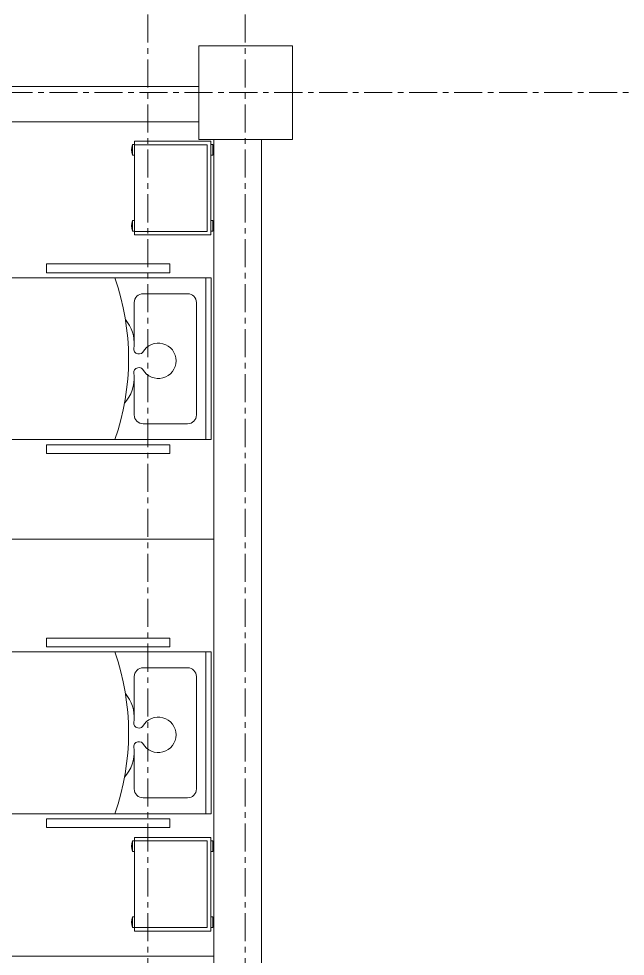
# Model space of a CAD drawing. Header units: millimetres. Extents: x 26027 to 581921, y 7230 to 233891.
# Drawn here: x 523270 to 526695, y 159063 to 164363 of the extents above; entities that cross this region are included whole.
import ezdxf

# ---------------------------------------------------------------- set-up
doc = ezdxf.new("R2010")
doc.units = ezdxf.units.MM
doc.header["$LTSCALE"] = 5
doc.linetypes.add('CENTER', pattern=[50.8, 31.75, -6.35, 6.35, -6.35])
doc.layers.add('axes', color=9, linetype='Continuous')
for name, color, linetype, lineweight in [('Medical Equipment and Furniture', 163, 'Continuous', 0), ('Medical Equipment and Furniture1', 163, 'Continuous', 5), ('Structure', 20, 'Continuous', 5), ('Walls', 32, 'Continuous', 5)]:
    doc.layers.add(name, color=color, linetype=linetype, lineweight=lineweight)

# ---------------------------------------------------------------- blocks, each defined once
blk = doc.blocks.new('Hospital Bed')
at = {"layer": 'Medical Equipment and Furniture1'}
for p, q in [((38.338, -101.6315, 0), (38.338, -101.6815, 0)), ((38.338, -101.6315, 0), (39.0347, -101.6315, 0)), ((39.0347, -101.6315, 0), (39.0347, -101.6815, 0)), ((39.5123, -101.6315, 0), (40.209, -101.6315, 0)), ((39.5123, -101.6315, 0), (39.5123, -101.6815, 0)), ((40.209, -101.6315, 0), (40.209, -101.6815, 0)), ((38.338, -101.6815, 0), (39.0347, -101.6815, 0)), ((39.5123, -101.6815, 0), (40.209, -101.6815, 0)), ((38.105, -102.6245, 0), (38.105, -101.7101, 0)), ((38.105, -101.7101, 0), (40.4164, -101.7101, 0)), ((38.135, -102.6245, 0), (38.135, -101.7101, 0)), ((40.3864, -101.7101, 0), (40.3864, -102.6245, 0)), ((40.4164, -101.7101, 0), (40.4164, -102.6245, 0)), ((38.2374, -101.7997, 0), (38.4887, -101.7997, 0)), ((38.1874, -102.485, 0), (38.1874, -101.8497, 0)), ((38.5387, -102.0476, 0), (38.5387, -101.8497, 0)), ((38.5387, -102.485, 0), (38.5387, -102.264, 0)), ((38.4887, -102.535, 0), (38.2374, -102.535, 0)), ((40.4164, -102.6245, 0), (38.105, -102.6245, 0)), ((38.338, -102.6532, 0), (38.338, -102.7032, 0)), ((39.0347, -102.6532, 0), (38.338, -102.6532, 0)), ((39.0347, -102.7032, 0), (38.338, -102.7032, 0)), ((39.0347, -102.6532, 0), (39.0347, -102.7032, 0)), ((40.209, -102.6532, 0), (39.5123, -102.6532, 0)), ((39.5123, -102.6532, 0), (39.5123, -102.7032, 0)), ((40.209, -102.7032, 0), (39.5123, -102.7032, 0)), ((40.209, -102.6532, 0), (40.209, -102.7032, 0))]:
    blk.add_line(p, q, dxfattribs=at)
at = {"layer": 'Medical Equipment and Furniture1', "elevation": 0}
for points in [[(38.6489, -102.6245), (38.6489, -102.6245), (38.6489, -102.6245), (38.6489, -102.6245), (38.6489, -102.6245), (38.6489, -102.6245), (38.6489, -102.6245), (38.6489, -102.6245), (38.6489, -102.6245), (38.6489, -102.6245), (38.6489, -102.6245), (38.6489, -102.6245), (38.6489, -102.6245), (38.6489, -102.6245), (38.6489, -102.6245), (38.6489, -102.6245), (38.6489, -102.6245), (38.6489, -102.6245), (38.6489, -102.6245), (38.6489, -102.6245), (38.6489, -102.6245), (38.6489, -102.6245), (38.6489, -102.6245), (38.6489, -102.6245), (38.6489, -102.6245), (38.6489, -102.6245), (38.6489, -102.6245), (38.6489, -102.6245), (38.6489, -102.6245), (38.6489, -102.6245), (38.6489, -102.6245), (38.6489, -102.6245), (38.6489, -102.6245), (38.6489, -102.6245), (38.6489, -102.6245), (38.6489, -102.6245), (38.6489, -102.6245), (38.6489, -102.6245), (38.6489, -102.6245), (38.6489, -102.6245), (38.6489, -102.6245), (38.6489, -102.6245), (38.6489, -102.6245), (38.6489, -102.6245), (38.6489, -102.6245), (38.6489, -102.6245), (38.6489, -102.6245), (38.6489, -102.6245), (38.6489, -102.6245), (38.6489, -102.6245), (38.6489, -102.6245), (38.6489, -102.6245), (38.6489, -102.6245), (38.6489, -102.6245), (38.6489, -102.6245), (38.6489, -102.6245), (38.6489, -102.6245), (38.6489, -102.6245), (38.6489, -102.6245), (38.6489, -102.6245), (38.6489, -102.6245), (38.6489, -102.6245), (38.6489, -102.6245), (38.6489, -102.6245), (38.6489, -102.6245), (38.6489, -102.6245), (38.6489, -102.6245), (38.6489, -102.6245), (38.6489, -102.6245), (38.6489, -102.6245), (38.6489, -102.6245), (38.6489, -102.6245), (38.6489, -102.6245), (38.6489, -102.6245), (38.6489, -102.6245), (38.6489, -102.6245), (38.6489, -102.6245), (38.6489, -102.6245), (38.6489, -102.6245), (38.6489, -102.6245), (38.6489, -102.6245), (38.6489, -102.6245), (38.6489, -102.6245), (38.6489, -102.6245), (38.6489, -102.6245), (38.6489, -102.6245), (38.6489, -102.6245), (38.6489, -102.6245), (38.6489, -102.6245), (38.6489, -102.6245), (38.6489, -102.6245), (38.6489, -102.6245), (38.6489, -102.6245), (38.6489, -102.6245), (38.6489, -102.6245), (38.6489, -102.6245), (38.6489, -102.6245), (38.6489, -102.6245), (38.6489, -102.6245), (38.6489, -102.6245), (38.6489, -102.6245), (38.6489, -102.6245), (38.6489, -102.6245), (38.6489, -102.6245), (38.6489, -102.6245), (38.6489, -102.6245), (38.6489, -102.6245), (38.6489, -102.6245), (38.6489, -102.6245), (38.6489, -102.6245), (38.6489, -102.6245), (38.6489, -102.6245), (38.6489, -102.6245), (38.6489, -102.6245), (38.6489, -102.6245), (38.6489, -102.6245), (38.6489, -102.6245), (38.6489, -102.6245), (38.6489, -102.6245), (38.6489, -102.6245), (38.6489, -102.6245), (38.6489, -102.6245), (38.6489, -102.6245), (38.6489, -102.6245), (38.6489, -102.6245), (38.6489, -102.6245), (38.6489, -102.6245), (38.6489, -102.6245), (38.6489, -102.6245), (38.6489, -102.6245), (38.6489, -102.6245), (38.6489, -102.6245), (38.6489, -102.6245), (38.6489, -102.6245), (38.6489, -102.6245), (38.6489, -102.6245), (38.6489, -102.6245), (38.6489, -102.6245), (38.6489, -102.6245), (38.6489, -102.6245), (38.6489, -102.6245), (38.6489, -102.6245), (38.6489, -102.6245), (38.6489, -102.6245), (38.6489, -102.6245), (38.6489, -102.6245), (38.6489, -102.6245), (38.6489, -102.6245), (38.6489, -102.6245), (38.6489, -102.6245), (38.6489, -102.6245), (38.6489, -102.6245), (38.6489, -102.6245), (38.6489, -102.6245), (38.6489, -102.6245), (38.6489, -102.6245), (38.6489, -102.6245), (38.6489, -102.6245), (38.6489, -102.6245), (38.6489, -102.6245), (38.6489, -102.6245), (38.6489, -102.6245), (38.6489, -102.6245), (38.6489, -102.6245), (38.6489, -102.6245), (38.6489, -102.6245), (38.6489, -102.6245), (38.6489, -102.6245), (38.6489, -102.6245), (38.6489, -102.6245), (38.6489, -102.6245), (38.6489, -102.6245), (38.6489, -102.6245), (38.6489, -102.6245), (38.6489, -102.6245), (38.6489, -102.6245), (38.6489, -102.6245), (38.6489, -102.6245), (38.6489, -102.6245), (38.6489, -102.6245), (38.6489, -102.6245), (38.6489, -102.6245), (38.6489, -102.6245), (38.6489, -102.6245), (38.6489, -102.6245), (38.6489, -102.6245), (38.6489, -102.6245), (38.6489, -102.6245), (38.6489, -102.6245), (38.6489, -102.6245), (38.6489, -102.6245), (38.6489, -102.6245), (38.6489, -102.6245), (38.6489, -102.6245), (38.6489, -102.6245), (38.6489, -102.6245), (38.6489, -102.6245), (38.6489, -102.6245), (38.6489, -102.6245), (38.6489, -102.6245), (38.6489, -102.6245), (38.6489, -102.6245), (38.6489, -102.6245), (38.6489, -102.6245), (38.6489, -102.6245), (38.6489, -102.6245), (38.6489, -102.6245), (38.6489, -102.6245), (38.6489, -102.6245), (38.6489, -102.6245), (38.6489, -102.6245), (38.6489, -102.6245), (38.6489, -102.6245), (38.6489, -102.6245), (38.6489, -102.6245), (38.6489, -102.6245), (38.6489, -102.6245), (38.6489, -102.6245), (38.6489, -102.6245)], [(38.6489, -102.6245), (38.6489, -102.6245), (38.6489, -102.6245), (38.6489, -102.6245), (38.6489, -102.6245), (38.6489, -102.6245), (38.6489, -102.6245), (38.6489, -102.6245), (38.6489, -102.6245), (38.6489, -102.6245), (38.6489, -102.6245), (38.6489, -102.6245), (38.6489, -102.6245), (38.6489, -102.6245), (38.6489, -102.6245), (38.6489, -102.6245), (38.6489, -102.6245), (38.6489, -102.6245), (38.6489, -102.6245), (38.6489, -102.6245), (38.6489, -102.6245), (38.6489, -102.6245), (38.6489, -102.6245), (38.6489, -102.6245), (38.6489, -102.6245), (38.6489, -102.6245), (38.6489, -102.6245), (38.6489, -102.6245), (38.6489, -102.6245), (38.6489, -102.6245), (38.6489, -102.6245), (38.6489, -102.6245), (38.6489, -102.6245), (38.6489, -102.6245), (38.6489, -102.6245), (38.6489, -102.6245), (38.6489, -102.6245), (38.6489, -102.6245), (38.6489, -102.6245), (38.6489, -102.6245), (38.6489, -102.6245), (38.6489, -102.6245), (38.6489, -102.6245), (38.6489, -102.6245), (38.6489, -102.6245), (38.6489, -102.6245), (38.6489, -102.6245), (38.6489, -102.6245), (38.6489, -102.6245), (38.6489, -102.6245), (38.6489, -102.6245), (38.6489, -102.6245), (38.6489, -102.6245), (38.6489, -102.6245), (38.6489, -102.6245), (38.6489, -102.6245), (38.6489, -102.6245), (38.6489, -102.6245), (38.6489, -102.6245), (38.6489, -102.6245), (38.6489, -102.6245), (38.6489, -102.6245), (38.6489, -102.6245), (38.6489, -102.6245), (38.6489, -102.6245), (38.6489, -102.6245), (38.6489, -102.6245), (38.6489, -102.6245), (38.6489, -102.6245), (38.6489, -102.6245), (38.6489, -102.6245), (38.6489, -102.6245), (38.6489, -102.6245), (38.6489, -102.6245), (38.6489, -102.6245), (38.6489, -102.6245), (38.6489, -102.6245), (38.6489, -102.6245), (38.6489, -102.6245), (38.6489, -102.6245), (38.6489, -102.6245), (38.6489, -102.6245), (38.6489, -102.6245), (38.6489, -102.6245), (38.6489, -102.6245), (38.6489, -102.6245), (38.6489, -102.6245), (38.6489, -102.6245), (38.6489, -102.6245), (38.6489, -102.6245), (38.6489, -102.6245), (38.6489, -102.6245), (38.6489, -102.6245), (38.6489, -102.6245), (38.6489, -102.6245), (38.6489, -102.6245), (38.6489, -102.6245), (38.6489, -102.6245), (38.6489, -102.6245), (38.6489, -102.6245), (38.6489, -102.6245), (38.6489, -102.6245), (38.6489, -102.6245), (38.6489, -102.6245), (38.6489, -102.6245), (38.6489, -102.6245), (38.6489, -102.6245), (38.6489, -102.6245), (38.6489, -102.6245), (38.6489, -102.6245), (38.6489, -102.6245), (38.6489, -102.6245), (38.6489, -102.6245), (38.6489, -102.6245), (38.6489, -102.6245), (38.6489, -102.6245), (38.6489, -102.6245), (38.6489, -102.6245), (38.6489, -102.6245), (38.6489, -102.6245), (38.6489, -102.6245), (38.6489, -102.6245), (38.6489, -102.6245), (38.6489, -102.6245), (38.6489, -102.6245), (38.6489, -102.6245), (38.6489, -102.6245), (38.6489, -102.6245), (38.6489, -102.6245), (38.6489, -102.6245), (38.6489, -102.6245), (38.6489, -102.6245), (38.6489, -102.6245), (38.6489, -102.6245), (38.6489, -102.6245), (38.6489, -102.6245), (38.6489, -102.6245), (38.6489, -102.6245), (38.6489, -102.6245), (38.6489, -102.6245), (38.6489, -102.6245), (38.6489, -102.6245), (38.6489, -102.6245), (38.6489, -102.6245), (38.6489, -102.6245), (38.6489, -102.6245), (38.6489, -102.6245), (38.6489, -102.6245), (38.6489, -102.6245), (38.6489, -102.6245), (38.6489, -102.6245), (38.6489, -102.6245), (38.6489, -102.6245), (38.6489, -102.6245), (38.6489, -102.6245), (38.6489, -102.6245), (38.6489, -102.6245), (38.6489, -102.6245), (38.6489, -102.6245), (38.6489, -102.6245), (38.6489, -102.6245), (38.6489, -102.6245), (38.6489, -102.6245), (38.6489, -102.6245), (38.6489, -102.6245), (38.6489, -102.6245), (38.6489, -102.6245), (38.6489, -102.6245), (38.6489, -102.6245), (38.6489, -102.6245), (38.6489, -102.6245), (38.6489, -102.6245), (38.6489, -102.6245), (38.6489, -102.6245), (38.6489, -102.6245), (38.6489, -102.6245), (38.6489, -102.6245), (38.6489, -102.6245), (38.6489, -102.6245), (38.6489, -102.6245), (38.6489, -102.6245), (38.6489, -102.6245), (38.6489, -102.6245), (38.6489, -102.6245), (38.6489, -102.6245), (38.6489, -102.6245), (38.6489, -102.6245), (38.6489, -102.6245), (38.6489, -102.6245), (38.6489, -102.6245), (38.6489, -102.6245), (38.6489, -102.6245), (38.6489, -102.6245), (38.6489, -102.6245), (38.6489, -102.6245), (38.6489, -102.6245), (38.6489, -102.6245), (38.6489, -102.6245), (38.6489, -102.6245), (38.6489, -102.6245), (38.6489, -102.6245), (38.6489, -102.6245), (38.6489, -102.6245), (38.6489, -102.6245), (38.6489, -102.6245), (38.6489, -102.6245), (38.6489, -102.6245), (38.6489, -102.6245), (38.6489, -102.6245), (38.6489, -102.6245), (38.6489, -102.6245), (38.6489, -102.6245), (38.6489, -102.6245), (38.6489, -102.6245)], [(38.6489, -102.6245), (38.6489, -102.6245), (38.6489, -102.6245), (38.6489, -102.6245), (38.6489, -102.6245), (38.6489, -102.6245), (38.6489, -102.6245), (38.6489, -102.6245), (38.6489, -102.6245), (38.6489, -102.6245), (38.6489, -102.6245), (38.6489, -102.6245), (38.6489, -102.6245), (38.6489, -102.6245), (38.6489, -102.6245), (38.6489, -102.6245), (38.6489, -102.6245), (38.6489, -102.6245), (38.6489, -102.6245), (38.6489, -102.6245), (38.6489, -102.6245), (38.6489, -102.6245), (38.6489, -102.6245), (38.6489, -102.6245), (38.6489, -102.6245), (38.6489, -102.6245), (38.6489, -102.6245), (38.6489, -102.6245), (38.6489, -102.6245), (38.6489, -102.6245), (38.6489, -102.6245), (38.6489, -102.6245), (38.6489, -102.6245), (38.6489, -102.6245), (38.6489, -102.6245), (38.6489, -102.6245), (38.6489, -102.6245), (38.6489, -102.6245), (38.6489, -102.6245), (38.6489, -102.6245), (38.6489, -102.6245), (38.6489, -102.6245), (38.6489, -102.6245), (38.6489, -102.6245), (38.6489, -102.6245), (38.6489, -102.6245), (38.6489, -102.6245), (38.6489, -102.6245), (38.6489, -102.6245), (38.6489, -102.6245), (38.6489, -102.6245), (38.6489, -102.6245), (38.6489, -102.6245), (38.6489, -102.6245), (38.6489, -102.6245), (38.6489, -102.6245), (38.6489, -102.6245), (38.6489, -102.6245), (38.6489, -102.6245), (38.6489, -102.6245), (38.6489, -102.6245), (38.6489, -102.6245), (38.6489, -102.6245), (38.6489, -102.6245), (38.6489, -102.6245), (38.6489, -102.6245), (38.6489, -102.6245), (38.6489, -102.6245), (38.6489, -102.6245), (38.6489, -102.6245), (38.6489, -102.6245), (38.6489, -102.6245), (38.6489, -102.6245), (38.6489, -102.6245), (38.6489, -102.6245), (38.6489, -102.6245), (38.6489, -102.6245), (38.6489, -102.6245), (38.6489, -102.6245), (38.6489, -102.6245), (38.6489, -102.6245), (38.6489, -102.6245), (38.6489, -102.6245), (38.6489, -102.6245), (38.6489, -102.6245), (38.6489, -102.6245), (38.6489, -102.6245), (38.6489, -102.6245), (38.6489, -102.6245), (38.6489, -102.6245), (38.6489, -102.6245), (38.6489, -102.6245), (38.6489, -102.6245), (38.6489, -102.6245), (38.6489, -102.6245), (38.6489, -102.6245), (38.6489, -102.6245), (38.6489, -102.6245), (38.6489, -102.6245), (38.6489, -102.6245), (38.6489, -102.6245), (38.6489, -102.6245), (38.6489, -102.6245), (38.6489, -102.6245), (38.6489, -102.6245), (38.6489, -102.6245), (38.6489, -102.6245), (38.6489, -102.6245), (38.6489, -102.6245), (38.6489, -102.6245), (38.6489, -102.6245), (38.6489, -102.6245), (38.6489, -102.6245), (38.6489, -102.6245), (38.6489, -102.6245), (38.6489, -102.6245), (38.6489, -102.6245), (38.6489, -102.6245), (38.6489, -102.6245), (38.6489, -102.6245), (38.6489, -102.6245), (38.6489, -102.6245), (38.6489, -102.6245), (38.6489, -102.6245), (38.6489, -102.6245), (38.6489, -102.6245), (38.6489, -102.6245), (38.6489, -102.6245), (38.6489, -102.6245), (38.6489, -102.6245), (38.6489, -102.6245), (38.6489, -102.6245), (38.6489, -102.6245), (38.6489, -102.6245), (38.6489, -102.6245), (38.6489, -102.6245), (38.6489, -102.6245), (38.6489, -102.6245), (38.6489, -102.6245), (38.6489, -102.6245), (38.6489, -102.6245), (38.6489, -102.6245), (38.6489, -102.6245), (38.6489, -102.6245), (38.6489, -102.6245), (38.6489, -102.6245), (38.6489, -102.6245), (38.6489, -102.6245), (38.6489, -102.6245), (38.6489, -102.6245), (38.6489, -102.6245), (38.6489, -102.6245), (38.6489, -102.6245), (38.6489, -102.6245), (38.6489, -102.6245), (38.6489, -102.6245), (38.6489, -102.6245), (38.6489, -102.6245), (38.6489, -102.6245), (38.6489, -102.6245), (38.6489, -102.6245), (38.6489, -102.6245), (38.6489, -102.6245), (38.6489, -102.6245), (38.6489, -102.6245), (38.6489, -102.6245), (38.6489, -102.6245), (38.6489, -102.6245), (38.6489, -102.6245), (38.6489, -102.6245), (38.6489, -102.6245), (38.6489, -102.6245), (38.6489, -102.6245), (38.6489, -102.6245), (38.6489, -102.6245), (38.6489, -102.6245), (38.6489, -102.6245), (38.6489, -102.6245), (38.6489, -102.6245), (38.6489, -102.6245), (38.6489, -102.6245), (38.6489, -102.6245), (38.6489, -102.6245), (38.6489, -102.6245), (38.6489, -102.6245), (38.6489, -102.6245), (38.6489, -102.6245), (38.6489, -102.6245), (38.6489, -102.6245), (38.6489, -102.6245), (38.6489, -102.6245), (38.6489, -102.6245), (38.6489, -102.6245), (38.6489, -102.6245), (38.6489, -102.6245), (38.6489, -102.6245), (38.6489, -102.6245), (38.6489, -102.6245), (38.6489, -102.6245), (38.6489, -102.6245), (38.6489, -102.6245), (38.6489, -102.6245), (38.6489, -102.6245), (38.6489, -102.6245), (38.6489, -102.6245), (38.6489, -102.6245), (38.6489, -102.6245), (38.6489, -102.6245), (38.6489, -102.6245), (38.6489, -102.6245), (38.6489, -102.6245), (38.6489, -102.6245), (38.6489, -102.6245), (38.6489, -102.6245), (38.6489, -102.6245), (38.6489, -102.6245), (38.6489, -102.6245), (38.6489, -102.6245), (38.6489, -102.6245), (38.6489, -102.6245), (38.6489, -102.6245), (38.6489, -102.6245), (38.6489, -102.6245), (38.6489, -102.6245), (38.6489, -102.6245), (38.6489, -102.6245), (38.6489, -102.6245), (38.6489, -102.6245), (38.6489, -102.6245), (38.6489, -102.6245), (38.6489, -102.6245), (38.6489, -102.6245), (38.6489, -102.6245), (38.6489, -102.6245), (38.6489, -102.6245), (38.6489, -102.6245), (38.6489, -102.6245), (38.6489, -102.6245), (38.6489, -102.6245), (38.6489, -102.6245), (38.6489, -102.6245), (38.6489, -102.6245), (38.6489, -102.6245), (38.6489, -102.6245), (38.6489, -102.6245), (38.6489, -102.6245), (38.6489, -102.6245), (38.6489, -102.6245), (38.6489, -102.6245), (38.6489, -102.6245), (38.6489, -102.6245), (38.6489, -102.6245), (38.6489, -102.6245), (38.6489, -102.6245), (38.6489, -102.6245), (38.6489, -102.6245), (38.6489, -102.6245), (38.6489, -102.6245), (38.6489, -102.6245), (38.6489, -102.6245), (38.6489, -102.6245), (38.6489, -102.6245), (38.6489, -102.6245), (38.6489, -102.6245), (38.6489, -102.6245), (38.6489, -102.6245), (38.6489, -102.6245), (38.6489, -102.6245), (38.6489, -102.6245), (38.6489, -102.6245), (38.6489, -102.6245), (38.6489, -102.6245), (38.6489, -102.6245), (38.6489, -102.6245), (38.6489, -102.6245), (38.6489, -102.6245), (38.6489, -102.6245)]]:
    blk.add_lwpolyline(points, close=True, dxfattribs=at)
for points in [[(38.6489, -102.6245), (38.6489, -102.6245), (38.6489, -102.6245), (38.6489, -102.6245), (38.6489, -102.6245), (38.6489, -102.6245), (38.6489, -102.6245), (38.6489, -102.6245)], [(38.6489, -102.6245), (38.6489, -102.6245), (38.6489, -102.6245), (38.6489, -102.6245), (38.6489, -102.6245), (38.6489, -102.6245), (38.6489, -102.6245), (38.6489, -102.6245), (38.6489, -102.6245), (38.6489, -102.6245), (38.6489, -102.6245), (38.6489, -102.6245), (38.6489, -102.6245), (38.6489, -102.6245), (38.6489, -102.6245), (38.6489, -102.6245), (38.6489, -102.6245), (38.6489, -102.6245), (38.6489, -102.6245), (38.6489, -102.6245), (38.6489, -102.6245), (38.6489, -102.6245), (38.6489, -102.6245), (38.6489, -102.6245), (38.6489, -102.6245), (38.6489, -102.6245), (38.6489, -102.6245), (38.6489, -102.6245), (38.6489, -102.6245), (38.6489, -102.6245), (38.6489, -102.6245), (38.6489, -102.6245), (38.6489, -102.6245), (38.6489, -102.6245), (38.6489, -102.6245), (38.6489, -102.6245), (38.6489, -102.6245), (38.6489, -102.6245), (38.6489, -102.6245), (38.6489, -102.6245), (38.6489, -102.6245), (38.6489, -102.6245), (38.6489, -102.6245), (38.6489, -102.6245), (38.6489, -102.6245), (38.6489, -102.6245), (38.6489, -102.6245), (38.6489, -102.6245), (38.6489, -102.6245), (38.6489, -102.6245), (38.6489, -102.6245), (38.6489, -102.6245), (38.6489, -102.6245), (38.6489, -102.6245), (38.6489, -102.6245), (38.6489, -102.6245), (38.6489, -102.6245), (38.6489, -102.6245), (38.6489, -102.6245), (38.6489, -102.6245), (38.6489, -102.6245), (38.6489, -102.6245), (38.6489, -102.6245), (38.6489, -102.6245), (38.6489, -102.6245), (38.6489, -102.6245), (38.6489, -102.6245), (38.6489, -102.6245), (38.6489, -102.6245), (38.6489, -102.6245), (38.6489, -102.6245), (38.6489, -102.6245), (38.6489, -102.6245), (38.6489, -102.6245), (38.6489, -102.6245), (38.6489, -102.6245), (38.6489, -102.6245), (38.6489, -102.6245), (38.6489, -102.6245), (38.6489, -102.6245), (38.6489, -102.6245), (38.6489, -102.6245), (38.6489, -102.6245), (38.6489, -102.6245), (38.6489, -102.6245), (38.6489, -102.6245), (38.6489, -102.6245), (38.6489, -102.6245), (38.6489, -102.6245), (38.6489, -102.6245), (38.6489, -102.6245), (38.6489, -102.6245), (38.6489, -102.6245), (38.6489, -102.6245), (38.6489, -102.6245), (38.6489, -102.6245), (38.6489, -102.6245), (38.6489, -102.6245), (38.6489, -102.6245), (38.6489, -102.6245), (38.6489, -102.6245), (38.6489, -102.6245), (38.6489, -102.6245), (38.6489, -102.6245), (38.6489, -102.6245), (38.6489, -102.6245), (38.6489, -102.6245), (38.6489, -102.6245), (38.6489, -102.6245), (38.6489, -102.6245), (38.6489, -102.6245)], [(38.6489, -102.6245), (38.6489, -102.6245), (38.6489, -102.6245), (38.6489, -102.6245), (38.6489, -102.6245), (38.6489, -102.6245), (38.6489, -102.6245), (38.6489, -102.6245), (38.6489, -102.6245), (38.6489, -102.6245), (38.6489, -102.6245), (38.6489, -102.6245), (38.6489, -102.6245), (38.6489, -102.6245), (38.6489, -102.6245), (38.6489, -102.6245), (38.6489, -102.6245)], [(38.6489, -102.6245), (38.6489, -102.6245), (38.6489, -102.6245), (38.6489, -102.6245), (38.6489, -102.6245), (38.6489, -102.6245), (38.6489, -102.6245)], [(38.6489, -102.6245), (38.6489, -102.6245), (38.6489, -102.6245), (38.6489, -102.6245), (38.6489, -102.6245), (38.6489, -102.6245), (38.6489, -102.6245), (38.6489, -102.6245), (38.6489, -102.6245), (38.6489, -102.6245), (38.6489, -102.6245), (38.6489, -102.6245)], [(38.6489, -102.6245), (38.6489, -102.6245), (38.6489, -102.6245), (38.6489, -102.6245), (38.6489, -102.6245), (38.6489, -102.6245), (38.6489, -102.6245), (38.6489, -102.6245), (38.6489, -102.6245), (38.6489, -102.6245), (38.6489, -102.6245), (38.6489, -102.6245), (38.6489, -102.6245), (38.6489, -102.6245), (38.6489, -102.6245), (38.6489, -102.6245), (38.6489, -102.6245), (38.6489, -102.6245), (38.6489, -102.6245), (38.6489, -102.6245), (38.6489, -102.6245), (38.6489, -102.6245), (38.6489, -102.6245), (38.6489, -102.6245), (38.6489, -102.6245), (38.6489, -102.6245), (38.6489, -102.6245), (38.6489, -102.6245), (38.6489, -102.6245), (38.6489, -102.6245), (38.6489, -102.6245), (38.6489, -102.6245), (38.6489, -102.6245), (38.6489, -102.6245), (38.6489, -102.6245), (38.6489, -102.6245), (38.6489, -102.6245), (38.6489, -102.6245), (38.6489, -102.6245), (38.6489, -102.6245), (38.6489, -102.6245), (38.6489, -102.6245), (38.6489, -102.6245), (38.6489, -102.6245), (38.6489, -102.6245), (38.6489, -102.6245), (38.6489, -102.6245), (38.6489, -102.6245), (38.6489, -102.6245), (38.6489, -102.6245), (38.6489, -102.6245), (38.6489, -102.6245), (38.6489, -102.6245), (38.6489, -102.6245), (38.6489, -102.6245), (38.6489, -102.6245), (38.6489, -102.6245), (38.6489, -102.6245), (38.6489, -102.6245), (38.6489, -102.6245), (38.6489, -102.6245), (38.6489, -102.6245), (38.6489, -102.6245), (38.6489, -102.6245), (38.6489, -102.6245), (38.6489, -102.6245), (38.6489, -102.6245), (38.6489, -102.6245), (38.6489, -102.6245), (38.6489, -102.6245), (38.6489, -102.6245), (38.6489, -102.6245), (38.6489, -102.6245), (38.6489, -102.6245), (38.6489, -102.6245), (38.6489, -102.6245), (38.6489, -102.6245), (38.6489, -102.6245), (38.6489, -102.6245), (38.6489, -102.6245), (38.6489, -102.6245), (38.6489, -102.6245), (38.6489, -102.6245), (38.6489, -102.6245), (38.6489, -102.6245), (38.6489, -102.6245), (38.6489, -102.6245), (38.6489, -102.6245), (38.6489, -102.6245)], [(38.6489, -102.6245), (38.6489, -102.6245), (38.6489, -102.6245), (38.6489, -102.6245), (38.6489, -102.6245), (38.6489, -102.6245), (38.6489, -102.6245), (38.6489, -102.6245), (38.6489, -102.6245), (38.6489, -102.6245), (38.6489, -102.6245), (38.6489, -102.6245), (38.6489, -102.6245), (38.6489, -102.6245), (38.6489, -102.6245), (38.6489, -102.6245), (38.6489, -102.6245), (38.6489, -102.6245), (38.6489, -102.6245), (38.6489, -102.6245), (38.6489, -102.6245), (38.6489, -102.6245), (38.6489, -102.6245), (38.6489, -102.6245), (38.6489, -102.6245), (38.6489, -102.6245), (38.6489, -102.6245), (38.6489, -102.6245), (38.6489, -102.6245), (38.6489, -102.6245), (38.6489, -102.6245), (38.6489, -102.6245), (38.6489, -102.6245), (38.6489, -102.6245), (38.6489, -102.6245), (38.6489, -102.6245), (38.6489, -102.6245), (38.6489, -102.6245), (38.6489, -102.6245), (38.6489, -102.6245), (38.6489, -102.6245), (38.6489, -102.6245), (38.6489, -102.6245), (38.6489, -102.6245), (38.6489, -102.6245), (38.6489, -102.6245), (38.6489, -102.6245), (38.6489, -102.6245), (38.6489, -102.6245), (38.6489, -102.6245), (38.6489, -102.6245), (38.6489, -102.6245), (38.6489, -102.6245), (38.6489, -102.6245)], [(38.6489, -102.6245), (38.6489, -102.6245), (38.6489, -102.6245), (38.6489, -102.6245), (38.6489, -102.6245), (38.6489, -102.6245), (38.6489, -102.6245), (38.6489, -102.6245), (38.6489, -102.6245), (38.6489, -102.6245)], [(38.6489, -102.6245), (38.6489, -102.6245), (38.6489, -102.6245), (38.6489, -102.6245), (38.6489, -102.6245), (38.6489, -102.6245), (38.6489, -102.6245), (38.6489, -102.6245), (38.6489, -102.6245), (38.6489, -102.6245)], [(38.6489, -102.6245), (38.6489, -102.6245), (38.6489, -102.6245), (38.6489, -102.6245), (38.6489, -102.6245), (38.6489, -102.6245), (38.6489, -102.6245), (38.6489, -102.6245), (38.6489, -102.6245), (38.6489, -102.6245), (38.6489, -102.6245), (38.6489, -102.6245), (38.6489, -102.6245), (38.6489, -102.6245), (38.6489, -102.6245)], [(38.6489, -102.6245), (38.6489, -102.6245), (38.6489, -102.6245), (38.6489, -102.6245), (38.6489, -102.6245), (38.6489, -102.6245), (38.6489, -102.6245), (38.6489, -102.6245), (38.6489, -102.6245), (38.6489, -102.6245)], [(38.6489, -102.6245), (38.6489, -102.6245), (38.6489, -102.6245), (38.6489, -102.6245), (38.6489, -102.6245), (38.6489, -102.6245), (38.6489, -102.6245)], [(38.6489, -102.6245), (38.6489, -102.6245), (38.6489, -102.6245), (38.6489, -102.6245), (38.6489, -102.6245), (38.6489, -102.6245), (38.6489, -102.6245), (38.6489, -102.6245), (38.6489, -102.6245), (38.6489, -102.6245)], [(38.6489, -102.6245), (38.6489, -102.6245), (38.6489, -102.6245), (38.6489, -102.6245), (38.6489, -102.6245), (38.6489, -102.6245), (38.6489, -102.6245), (38.6489, -102.6245), (38.6489, -102.6245), (38.6489, -102.6245), (38.6489, -102.6245), (38.6489, -102.6245), (38.6489, -102.6245), (38.6489, -102.6245), (38.6489, -102.6245), (38.6489, -102.6245), (38.6489, -102.6245), (38.6489, -102.6245)], [(38.6489, -102.6245), (38.6489, -102.6245), (38.6489, -102.6245), (38.6489, -102.6245), (38.6489, -102.6245), (38.6489, -102.6245), (38.6489, -102.6245), (38.6489, -102.6245), (38.6489, -102.6245)]]:
    blk.add_lwpolyline(points, dxfattribs=at)
at = {"layer": 'Medical Equipment and Furniture1'}
for centre, radius, start, end in [((39.9488, -102.1673, 0), 1.378, 160.6222, 199.3778), ((38.2374, -101.8497, 0), 0.05, 90, 180), ((38.4887, -101.8497, 0), 0.05, 0, 90), ((38.7578, -102.0625, 0), 0.2195, 138.2973, 182.816), ((38.4026, -102.1558, 0), 0.1, 29.3037, 330.6963), ((38.5126, -102.0878, 0), 0.0297, 220.0437, 29.1003), ((38.5126, -102.2238, 0), 0.0297, 330.8997, 139.9563), ((38.7578, -102.2491, 0), 0.2195, 177.184, 219.6878), ((38.2374, -102.485, 0), 0.05, 180, 270), ((38.4887, -102.485, 0), 0.05, 270, 0)]:
    blk.add_arc(centre, radius, start, end, dxfattribs=at)
blk = doc.blocks.new('HF10531-P')
at = {"layer": 'Medical Equipment and Furniture1'}
for p, q in [((0.53, 0.43), (0, 0.43)), ((0, 0.43), (0, 0)), ((0.0791, 0.4424), (0.0191, 0.4424)), ((0.0191, 0.4424), (0.0191, 0.43)), ((0.0791, 0.4424), (0.0791, 0.43)), ((0.5086, 0.4424), (0.4486, 0.4424)), ((0.4486, 0.4424), (0.4486, 0.43)), ((0.5086, 0.4424), (0.5086, 0.43)), ((0.53, 0), (0.53, 0.43)), ((0.51, 0.41), (0.02, 0.41)), ((0.02, 0.41), (0.02, 0)), ((0.51, 0), (0.51, 0.41)), ((0, 0), (0.53, 0)), ((0.0191, -0.0124), (0.0191, 0)), ((0.0791, -0.0124), (0.0791, 0)), ((0.4486, -0.0124), (0.4486, 0)), ((0.5086, -0.0124), (0.5086, 0)), ((0.0791, -0.0124), (0.0191, -0.0124)), ((0.5086, -0.0124), (0.4486, -0.0124))]:
    blk.add_line(p, q, dxfattribs=at)
for points in [[(0.02, 0.41), (0.02, 0.41), (0.02, 0.41), (0.02, 0.41), (0.02, 0.41), (0.02, 0.41), (0.02, 0.41), (0.02, 0.41), (0.02, 0.41), (0.02, 0.41), (0.02, 0.41), (0.02, 0.41), (0.02, 0.41), (0.02, 0.41), (0.02, 0.41), (0.02, 0.41), (0.02, 0.41), (0.02, 0.41), (0.02, 0.41), (0.02, 0.41), (0.02, 0.41), (0.02, 0.41), (0.02, 0.41), (0.02, 0.41), (0.02, 0.41), (0.02, 0.41), (0.02, 0.41), (0.02, 0.41), (0.02, 0.41), (0.02, 0.41), (0.02, 0.41), (0.02, 0.41), (0.02, 0.41), (0.02, 0.41), (0.02, 0.41), (0.02, 0.41), (0.02, 0.41), (0.02, 0.41), (0.02, 0.41), (0.02, 0.41), (0.02, 0.41), (0.02, 0.41), (0.02, 0.41), (0.02, 0.41), (0.02, 0.41), (0.02, 0.41), (0.02, 0.41), (0.02, 0.41), (0.02, 0.41), (0.02, 0.41), (0.02, 0.41), (0.02, 0.41), (0.02, 0.41), (0.02, 0.41), (0.02, 0.41), (0.02, 0.41), (0.02, 0.41), (0.02, 0.41), (0.02, 0.41), (0.02, 0.41), (0.02, 0.41), (0.02, 0.41), (0.02, 0.41), (0.02, 0.41), (0.02, 0.41), (0.02, 0.41), (0.02, 0.41), (0.02, 0.41), (0.02, 0.41), (0.02, 0.41), (0.02, 0.41), (0.02, 0.41), (0.02, 0.41), (0.02, 0.41), (0.02, 0.41), (0.02, 0.41), (0.02, 0.41), (0.02, 0.41), (0.02, 0.41), (0.02, 0.41), (0.02, 0.41), (0.02, 0.41), (0.02, 0.41), (0.02, 0.41), (0.02, 0.41), (0.02, 0.41), (0.02, 0.41), (0.02, 0.41), (0.02, 0.41), (0.02, 0.41), (0.02, 0.41), (0.02, 0.41), (0.02, 0.41), (0.02, 0.41), (0.02, 0.41), (0.02, 0.41), (0.02, 0.41), (0.02, 0.41), (0.02, 0.41), (0.02, 0.41), (0.02, 0.41), (0.02, 0.41), (0.02, 0.41), (0.02, 0.41), (0.02, 0.41), (0.02, 0.41), (0.02, 0.41), (0.02, 0.41), (0.02, 0.41), (0.02, 0.41), (0.02, 0.41), (0.02, 0.41), (0.02, 0.41), (0.02, 0.41), (0.02, 0.41), (0.02, 0.41), (0.02, 0.41), (0.02, 0.41), (0.02, 0.41), (0.02, 0.41), (0.02, 0.41), (0.02, 0.41), (0.02, 0.41), (0.02, 0.41), (0.02, 0.41), (0.02, 0.41), (0.02, 0.41), (0.02, 0.41), (0.02, 0.41), (0.02, 0.41), (0.02, 0.41), (0.02, 0.41), (0.02, 0.41), (0.02, 0.41), (0.02, 0.41), (0.02, 0.41), (0.02, 0.41), (0.02, 0.41), (0.02, 0.41), (0.02, 0.41), (0.02, 0.41), (0.02, 0.41), (0.02, 0.41), (0.02, 0.41), (0.02, 0.41), (0.02, 0.41), (0.02, 0.41), (0.02, 0.41), (0.02, 0.41), (0.02, 0.41), (0.02, 0.41), (0.02, 0.41), (0.02, 0.41), (0.02, 0.41), (0.02, 0.41), (0.02, 0.41), (0.02, 0.41), (0.02, 0.41), (0.02, 0.41), (0.02, 0.41), (0.02, 0.41), (0.02, 0.41), (0.02, 0.41), (0.02, 0.41), (0.02, 0.41), (0.02, 0.41), (0.02, 0.41), (0.02, 0.41), (0.02, 0.41), (0.02, 0.41), (0.02, 0.41), (0.02, 0.41), (0.02, 0.41), (0.02, 0.41), (0.02, 0.41), (0.02, 0.41), (0.02, 0.41), (0.02, 0.41), (0.02, 0.41), (0.02, 0.41), (0.02, 0.41), (0.02, 0.41), (0.02, 0.41), (0.02, 0.41), (0.02, 0.41), (0.02, 0.41), (0.02, 0.41), (0.02, 0.41), (0.02, 0.41), (0.02, 0.41), (0.02, 0.41), (0.02, 0.41), (0.02, 0.41), (0.02, 0.41), (0.02, 0.41), (0.02, 0.41), (0.02, 0.41), (0.02, 0.41), (0.02, 0.41), (0.02, 0.41), (0.02, 0.41), (0.02, 0.41), (0.02, 0.41), (0.02, 0.41), (0.02, 0.41), (0.02, 0.41), (0.02, 0.41), (0.02, 0.41), (0.02, 0.41), (0.02, 0.41), (0.02, 0.41), (0.02, 0.41), (0.02, 0.41), (0.02, 0.41), (0.02, 0.41), (0.02, 0.41), (0.02, 0.41), (0.02, 0.41), (0.02, 0.41)], [(0.02, 0.41), (0.02, 0.41), (0.02, 0.41), (0.02, 0.41), (0.02, 0.41), (0.02, 0.41), (0.02, 0.41), (0.02, 0.41), (0.02, 0.41), (0.02, 0.41), (0.02, 0.41), (0.02, 0.41), (0.02, 0.41), (0.02, 0.41), (0.02, 0.41), (0.02, 0.41), (0.02, 0.41), (0.02, 0.41), (0.02, 0.41), (0.02, 0.41), (0.02, 0.41), (0.02, 0.41), (0.02, 0.41), (0.02, 0.41), (0.02, 0.41), (0.02, 0.41), (0.02, 0.41), (0.02, 0.41), (0.02, 0.41), (0.02, 0.41), (0.02, 0.41), (0.02, 0.41), (0.02, 0.41), (0.02, 0.41), (0.02, 0.41), (0.02, 0.41), (0.02, 0.41), (0.02, 0.41), (0.02, 0.41), (0.02, 0.41), (0.02, 0.41), (0.02, 0.41), (0.02, 0.41), (0.02, 0.41), (0.02, 0.41), (0.02, 0.41), (0.02, 0.41), (0.02, 0.41), (0.02, 0.41), (0.02, 0.41), (0.02, 0.41), (0.02, 0.41), (0.02, 0.41), (0.02, 0.41), (0.02, 0.41), (0.02, 0.41), (0.02, 0.41), (0.02, 0.41), (0.02, 0.41), (0.02, 0.41), (0.02, 0.41), (0.02, 0.41), (0.02, 0.41), (0.02, 0.41), (0.02, 0.41), (0.02, 0.41), (0.02, 0.41), (0.02, 0.41), (0.02, 0.41), (0.02, 0.41), (0.02, 0.41), (0.02, 0.41), (0.02, 0.41), (0.02, 0.41), (0.02, 0.41), (0.02, 0.41), (0.02, 0.41), (0.02, 0.41), (0.02, 0.41), (0.02, 0.41), (0.02, 0.41), (0.02, 0.41), (0.02, 0.41), (0.02, 0.41), (0.02, 0.41), (0.02, 0.41), (0.02, 0.41), (0.02, 0.41), (0.02, 0.41), (0.02, 0.41), (0.02, 0.41), (0.02, 0.41), (0.02, 0.41), (0.02, 0.41), (0.02, 0.41), (0.02, 0.41), (0.02, 0.41), (0.02, 0.41), (0.02, 0.41), (0.02, 0.41), (0.02, 0.41), (0.02, 0.41), (0.02, 0.41), (0.02, 0.41), (0.02, 0.41), (0.02, 0.41), (0.02, 0.41), (0.02, 0.41), (0.02, 0.41), (0.02, 0.41), (0.02, 0.41), (0.02, 0.41), (0.02, 0.41), (0.02, 0.41), (0.02, 0.41), (0.02, 0.41), (0.02, 0.41), (0.02, 0.41), (0.02, 0.41), (0.02, 0.41), (0.02, 0.41), (0.02, 0.41), (0.02, 0.41), (0.02, 0.41), (0.02, 0.41), (0.02, 0.41), (0.02, 0.41), (0.02, 0.41), (0.02, 0.41), (0.02, 0.41), (0.02, 0.41), (0.02, 0.41), (0.02, 0.41), (0.02, 0.41), (0.02, 0.41), (0.02, 0.41), (0.02, 0.41), (0.02, 0.41), (0.02, 0.41), (0.02, 0.41), (0.02, 0.41), (0.02, 0.41), (0.02, 0.41), (0.02, 0.41), (0.02, 0.41), (0.02, 0.41), (0.02, 0.41), (0.02, 0.41), (0.02, 0.41), (0.02, 0.41), (0.02, 0.41), (0.02, 0.41), (0.02, 0.41), (0.02, 0.41), (0.02, 0.41), (0.02, 0.41), (0.02, 0.41), (0.02, 0.41), (0.02, 0.41), (0.02, 0.41), (0.02, 0.41), (0.02, 0.41), (0.02, 0.41), (0.02, 0.41), (0.02, 0.41), (0.02, 0.41), (0.02, 0.41), (0.02, 0.41), (0.02, 0.41), (0.02, 0.41), (0.02, 0.41), (0.02, 0.41), (0.02, 0.41), (0.02, 0.41), (0.02, 0.41), (0.02, 0.41), (0.02, 0.41), (0.02, 0.41), (0.02, 0.41), (0.02, 0.41), (0.02, 0.41), (0.02, 0.41), (0.02, 0.41), (0.02, 0.41), (0.02, 0.41), (0.02, 0.41), (0.02, 0.41), (0.02, 0.41), (0.02, 0.41), (0.02, 0.41), (0.02, 0.41), (0.02, 0.41), (0.02, 0.41), (0.02, 0.41), (0.02, 0.41), (0.02, 0.41), (0.02, 0.41), (0.02, 0.41), (0.02, 0.41), (0.02, 0.41), (0.02, 0.41), (0.02, 0.41), (0.02, 0.41), (0.02, 0.41), (0.02, 0.41), (0.02, 0.41), (0.02, 0.41), (0.02, 0.41), (0.02, 0.41), (0.02, 0.41), (0.02, 0.41), (0.02, 0.41), (0.02, 0.41), (0.02, 0.41)], [(0.02, 0.41), (0.02, 0.41), (0.02, 0.41), (0.02, 0.41), (0.02, 0.41), (0.02, 0.41), (0.02, 0.41), (0.02, 0.41), (0.02, 0.41), (0.02, 0.41), (0.02, 0.41), (0.02, 0.41), (0.02, 0.41), (0.02, 0.41), (0.02, 0.41), (0.02, 0.41), (0.02, 0.41), (0.02, 0.41), (0.02, 0.41), (0.02, 0.41), (0.02, 0.41), (0.02, 0.41), (0.02, 0.41), (0.02, 0.41), (0.02, 0.41), (0.02, 0.41), (0.02, 0.41), (0.02, 0.41), (0.02, 0.41), (0.02, 0.41), (0.02, 0.41), (0.02, 0.41), (0.02, 0.41), (0.02, 0.41), (0.02, 0.41), (0.02, 0.41), (0.02, 0.41), (0.02, 0.41), (0.02, 0.41), (0.02, 0.41), (0.02, 0.41), (0.02, 0.41), (0.02, 0.41), (0.02, 0.41), (0.02, 0.41), (0.02, 0.41), (0.02, 0.41), (0.02, 0.41), (0.02, 0.41), (0.02, 0.41), (0.02, 0.41), (0.02, 0.41), (0.02, 0.41), (0.02, 0.41), (0.02, 0.41), (0.02, 0.41), (0.02, 0.41), (0.02, 0.41), (0.02, 0.41), (0.02, 0.41), (0.02, 0.41), (0.02, 0.41), (0.02, 0.41), (0.02, 0.41), (0.02, 0.41), (0.02, 0.41), (0.02, 0.41), (0.02, 0.41), (0.02, 0.41), (0.02, 0.41), (0.02, 0.41), (0.02, 0.41), (0.02, 0.41), (0.02, 0.41), (0.02, 0.41), (0.02, 0.41), (0.02, 0.41), (0.02, 0.41), (0.02, 0.41), (0.02, 0.41), (0.02, 0.41), (0.02, 0.41), (0.02, 0.41), (0.02, 0.41), (0.02, 0.41), (0.02, 0.41), (0.02, 0.41), (0.02, 0.41), (0.02, 0.41), (0.02, 0.41), (0.02, 0.41), (0.02, 0.41), (0.02, 0.41), (0.02, 0.41), (0.02, 0.41), (0.02, 0.41), (0.02, 0.41), (0.02, 0.41), (0.02, 0.41), (0.02, 0.41), (0.02, 0.41), (0.02, 0.41), (0.02, 0.41), (0.02, 0.41), (0.02, 0.41), (0.02, 0.41), (0.02, 0.41), (0.02, 0.41), (0.02, 0.41), (0.02, 0.41), (0.02, 0.41), (0.02, 0.41), (0.02, 0.41), (0.02, 0.41), (0.02, 0.41), (0.02, 0.41), (0.02, 0.41), (0.02, 0.41), (0.02, 0.41), (0.02, 0.41), (0.02, 0.41), (0.02, 0.41), (0.02, 0.41), (0.02, 0.41), (0.02, 0.41), (0.02, 0.41), (0.02, 0.41), (0.02, 0.41), (0.02, 0.41), (0.02, 0.41), (0.02, 0.41), (0.02, 0.41), (0.02, 0.41), (0.02, 0.41), (0.02, 0.41), (0.02, 0.41), (0.02, 0.41), (0.02, 0.41), (0.02, 0.41), (0.02, 0.41), (0.02, 0.41), (0.02, 0.41), (0.02, 0.41), (0.02, 0.41), (0.02, 0.41), (0.02, 0.41), (0.02, 0.41), (0.02, 0.41), (0.02, 0.41), (0.02, 0.41), (0.02, 0.41), (0.02, 0.41), (0.02, 0.41), (0.02, 0.41), (0.02, 0.41), (0.02, 0.41), (0.02, 0.41), (0.02, 0.41), (0.02, 0.41), (0.02, 0.41), (0.02, 0.41), (0.02, 0.41), (0.02, 0.41), (0.02, 0.41), (0.02, 0.41), (0.02, 0.41), (0.02, 0.41), (0.02, 0.41), (0.02, 0.41), (0.02, 0.41), (0.02, 0.41), (0.02, 0.41), (0.02, 0.41), (0.02, 0.41), (0.02, 0.41), (0.02, 0.41), (0.02, 0.41), (0.02, 0.41), (0.02, 0.41), (0.02, 0.41), (0.02, 0.41), (0.02, 0.41), (0.02, 0.41), (0.02, 0.41), (0.02, 0.41), (0.02, 0.41), (0.02, 0.41), (0.02, 0.41), (0.02, 0.41), (0.02, 0.41), (0.02, 0.41), (0.02, 0.41), (0.02, 0.41), (0.02, 0.41), (0.02, 0.41), (0.02, 0.41), (0.02, 0.41), (0.02, 0.41), (0.02, 0.41), (0.02, 0.41), (0.02, 0.41), (0.02, 0.41), (0.02, 0.41), (0.02, 0.41), (0.02, 0.41), (0.02, 0.41), (0.02, 0.41), (0.02, 0.41), (0.02, 0.41), (0.02, 0.41), (0.02, 0.41), (0.02, 0.41), (0.02, 0.41), (0.02, 0.41), (0.02, 0.41), (0.02, 0.41), (0.02, 0.41), (0.02, 0.41), (0.02, 0.41), (0.02, 0.41), (0.02, 0.41), (0.02, 0.41), (0.02, 0.41), (0.02, 0.41), (0.02, 0.41), (0.02, 0.41), (0.02, 0.41), (0.02, 0.41), (0.02, 0.41), (0.02, 0.41), (0.02, 0.41), (0.02, 0.41), (0.02, 0.41), (0.02, 0.41), (0.02, 0.41), (0.02, 0.41), (0.02, 0.41), (0.02, 0.41), (0.02, 0.41), (0.02, 0.41), (0.02, 0.41), (0.02, 0.41), (0.02, 0.41), (0.02, 0.41), (0.02, 0.41), (0.02, 0.41), (0.02, 0.41), (0.02, 0.41), (0.02, 0.41), (0.02, 0.41), (0.02, 0.41), (0.02, 0.41), (0.02, 0.41), (0.02, 0.41), (0.02, 0.41), (0.02, 0.41), (0.02, 0.41), (0.02, 0.41), (0.02, 0.41), (0.02, 0.41), (0.02, 0.41), (0.02, 0.41), (0.02, 0.41), (0.02, 0.41), (0.02, 0.41), (0.02, 0.41), (0.02, 0.41), (0.02, 0.41), (0.02, 0.41), (0.02, 0.41), (0.02, 0.41), (0.02, 0.41), (0.02, 0.41), (0.02, 0.41), (0.02, 0.41), (0.02, 0.41), (0.02, 0.41)]]:
    blk.add_lwpolyline(points, close=True, dxfattribs=at)
for points in [[(0.02, 0.41), (0.02, 0.41), (0.02, 0.41), (0.02, 0.41), (0.02, 0.41), (0.02, 0.41), (0.02, 0.41), (0.02, 0.41)], [(0.02, 0.41), (0.02, 0.41), (0.02, 0.41), (0.02, 0.41), (0.02, 0.41), (0.02, 0.41), (0.02, 0.41), (0.02, 0.41), (0.02, 0.41), (0.02, 0.41), (0.02, 0.41), (0.02, 0.41), (0.02, 0.41), (0.02, 0.41), (0.02, 0.41), (0.02, 0.41), (0.02, 0.41), (0.02, 0.41), (0.02, 0.41), (0.02, 0.41), (0.02, 0.41), (0.02, 0.41), (0.02, 0.41), (0.02, 0.41), (0.02, 0.41), (0.02, 0.41), (0.02, 0.41), (0.02, 0.41), (0.02, 0.41), (0.02, 0.41), (0.02, 0.41), (0.02, 0.41), (0.02, 0.41), (0.02, 0.41), (0.02, 0.41), (0.02, 0.41), (0.02, 0.41), (0.02, 0.41), (0.02, 0.41), (0.02, 0.41), (0.02, 0.41), (0.02, 0.41), (0.02, 0.41), (0.02, 0.41), (0.02, 0.41), (0.02, 0.41), (0.02, 0.41), (0.02, 0.41), (0.02, 0.41), (0.02, 0.41), (0.02, 0.41), (0.02, 0.41), (0.02, 0.41), (0.02, 0.41), (0.02, 0.41), (0.02, 0.41), (0.02, 0.41), (0.02, 0.41), (0.02, 0.41), (0.02, 0.41), (0.02, 0.41), (0.02, 0.41), (0.02, 0.41), (0.02, 0.41), (0.02, 0.41), (0.02, 0.41), (0.02, 0.41), (0.02, 0.41), (0.02, 0.41), (0.02, 0.41), (0.02, 0.41), (0.02, 0.41), (0.02, 0.41), (0.02, 0.41), (0.02, 0.41), (0.02, 0.41), (0.02, 0.41), (0.02, 0.41), (0.02, 0.41), (0.02, 0.41), (0.02, 0.41), (0.02, 0.41), (0.02, 0.41), (0.02, 0.41), (0.02, 0.41), (0.02, 0.41), (0.02, 0.41), (0.02, 0.41), (0.02, 0.41), (0.02, 0.41), (0.02, 0.41), (0.02, 0.41), (0.02, 0.41), (0.02, 0.41), (0.02, 0.41), (0.02, 0.41), (0.02, 0.41), (0.02, 0.41), (0.02, 0.41), (0.02, 0.41), (0.02, 0.41), (0.02, 0.41), (0.02, 0.41), (0.02, 0.41), (0.02, 0.41), (0.02, 0.41), (0.02, 0.41), (0.02, 0.41), (0.02, 0.41), (0.02, 0.41), (0.02, 0.41)], [(0.02, 0.41), (0.02, 0.41), (0.02, 0.41), (0.02, 0.41), (0.02, 0.41), (0.02, 0.41), (0.02, 0.41), (0.02, 0.41), (0.02, 0.41), (0.02, 0.41), (0.02, 0.41), (0.02, 0.41), (0.02, 0.41), (0.02, 0.41), (0.02, 0.41), (0.02, 0.41), (0.02, 0.41)], [(0.02, 0.41), (0.02, 0.41), (0.02, 0.41), (0.02, 0.41), (0.02, 0.41), (0.02, 0.41), (0.02, 0.41)], [(0.02, 0.41), (0.02, 0.41), (0.02, 0.41), (0.02, 0.41), (0.02, 0.41), (0.02, 0.41), (0.02, 0.41), (0.02, 0.41), (0.02, 0.41), (0.02, 0.41), (0.02, 0.41), (0.02, 0.41)], [(0.02, 0.41), (0.02, 0.41), (0.02, 0.41), (0.02, 0.41), (0.02, 0.41), (0.02, 0.41), (0.02, 0.41), (0.02, 0.41), (0.02, 0.41), (0.02, 0.41), (0.02, 0.41), (0.02, 0.41), (0.02, 0.41), (0.02, 0.41), (0.02, 0.41), (0.02, 0.41), (0.02, 0.41), (0.02, 0.41), (0.02, 0.41), (0.02, 0.41), (0.02, 0.41), (0.02, 0.41), (0.02, 0.41), (0.02, 0.41), (0.02, 0.41), (0.02, 0.41), (0.02, 0.41), (0.02, 0.41), (0.02, 0.41), (0.02, 0.41), (0.02, 0.41), (0.02, 0.41), (0.02, 0.41), (0.02, 0.41), (0.02, 0.41), (0.02, 0.41), (0.02, 0.41), (0.02, 0.41), (0.02, 0.41), (0.02, 0.41), (0.02, 0.41), (0.02, 0.41), (0.02, 0.41), (0.02, 0.41), (0.02, 0.41), (0.02, 0.41), (0.02, 0.41), (0.02, 0.41), (0.02, 0.41), (0.02, 0.41), (0.02, 0.41), (0.02, 0.41), (0.02, 0.41), (0.02, 0.41), (0.02, 0.41), (0.02, 0.41), (0.02, 0.41), (0.02, 0.41), (0.02, 0.41), (0.02, 0.41), (0.02, 0.41), (0.02, 0.41), (0.02, 0.41), (0.02, 0.41), (0.02, 0.41), (0.02, 0.41), (0.02, 0.41), (0.02, 0.41), (0.02, 0.41), (0.02, 0.41), (0.02, 0.41), (0.02, 0.41), (0.02, 0.41), (0.02, 0.41), (0.02, 0.41), (0.02, 0.41), (0.02, 0.41), (0.02, 0.41), (0.02, 0.41), (0.02, 0.41), (0.02, 0.41), (0.02, 0.41), (0.02, 0.41), (0.02, 0.41), (0.02, 0.41), (0.02, 0.41), (0.02, 0.41), (0.02, 0.41), (0.02, 0.41)], [(0.02, 0.41), (0.02, 0.41), (0.02, 0.41), (0.02, 0.41), (0.02, 0.41), (0.02, 0.41), (0.02, 0.41), (0.02, 0.41), (0.02, 0.41), (0.02, 0.41), (0.02, 0.41), (0.02, 0.41), (0.02, 0.41), (0.02, 0.41), (0.02, 0.41), (0.02, 0.41), (0.02, 0.41), (0.02, 0.41), (0.02, 0.41), (0.02, 0.41), (0.02, 0.41), (0.02, 0.41), (0.02, 0.41), (0.02, 0.41), (0.02, 0.41), (0.02, 0.41), (0.02, 0.41), (0.02, 0.41), (0.02, 0.41), (0.02, 0.41), (0.02, 0.41), (0.02, 0.41), (0.02, 0.41), (0.02, 0.41), (0.02, 0.41), (0.02, 0.41), (0.02, 0.41), (0.02, 0.41), (0.02, 0.41), (0.02, 0.41), (0.02, 0.41), (0.02, 0.41), (0.02, 0.41), (0.02, 0.41), (0.02, 0.41), (0.02, 0.41), (0.02, 0.41), (0.02, 0.41), (0.02, 0.41), (0.02, 0.41), (0.02, 0.41), (0.02, 0.41), (0.02, 0.41), (0.02, 0.41)], [(0.02, 0.41), (0.02, 0.41), (0.02, 0.41), (0.02, 0.41), (0.02, 0.41), (0.02, 0.41), (0.02, 0.41), (0.02, 0.41), (0.02, 0.41), (0.02, 0.41)], [(0.02, 0.41), (0.02, 0.41), (0.02, 0.41), (0.02, 0.41), (0.02, 0.41), (0.02, 0.41), (0.02, 0.41), (0.02, 0.41), (0.02, 0.41), (0.02, 0.41)], [(0.02, 0.41), (0.02, 0.41), (0.02, 0.41), (0.02, 0.41), (0.02, 0.41), (0.02, 0.41), (0.02, 0.41), (0.02, 0.41), (0.02, 0.41), (0.02, 0.41), (0.02, 0.41), (0.02, 0.41), (0.02, 0.41), (0.02, 0.41), (0.02, 0.41)], [(0.02, 0.41), (0.02, 0.41), (0.02, 0.41), (0.02, 0.41), (0.02, 0.41), (0.02, 0.41), (0.02, 0.41), (0.02, 0.41), (0.02, 0.41), (0.02, 0.41)], [(0.02, 0.41), (0.02, 0.41), (0.02, 0.41), (0.02, 0.41), (0.02, 0.41), (0.02, 0.41), (0.02, 0.41)], [(0.02, 0.41), (0.02, 0.41), (0.02, 0.41), (0.02, 0.41), (0.02, 0.41), (0.02, 0.41), (0.02, 0.41), (0.02, 0.41), (0.02, 0.41), (0.02, 0.41)], [(0.02, 0.41), (0.02, 0.41), (0.02, 0.41), (0.02, 0.41), (0.02, 0.41), (0.02, 0.41), (0.02, 0.41), (0.02, 0.41), (0.02, 0.41), (0.02, 0.41), (0.02, 0.41), (0.02, 0.41), (0.02, 0.41), (0.02, 0.41), (0.02, 0.41), (0.02, 0.41), (0.02, 0.41), (0.02, 0.41)], [(0.02, 0.41), (0.02, 0.41), (0.02, 0.41), (0.02, 0.41), (0.02, 0.41), (0.02, 0.41), (0.02, 0.41), (0.02, 0.41), (0.02, 0.41)]]:
    blk.add_lwpolyline(points, dxfattribs=at)
for centre, start, end in [((0.0491, 0.3549), 71.0754, 108.9246), ((0.4786, 0.3549), 71.0754, 108.9246), ((0.0491, 0.0751), 251.0754, 288.9246), ((0.4786, 0.0751), 251.0754, 288.9246)]:
    blk.add_arc(centre, 0.0925, start, end, dxfattribs=at)

msp = doc.modelspace()

# ---------------------------------------------------------------- linework, layer by layer
at = {"layer": 'axes', "linetype": 'CENTER', "lineweight": 0}
for p, q in [((523998.8, 120285.6, 0), (523998.8, 205820.3, 0)), ((524548.8, 120285.6, 0), (524548.8, 205820.3, 0)), ((544175.8, 163945.3, 2.4), (461383.1, 163945.3, 2.4))]:
    msp.add_line(p, q, dxfattribs=at)
at = {"layer": 'Medical Equipment and Furniture'}
for p, q in [((521871.7, 161421.3, 0), (524371.7, 161421.3, 0)), ((521871.7, 159063.3, 0), (524371.7, 159063.3, 0))]:
    msp.add_line(p, q, dxfattribs=at)
at = {"layer": 'Structure', "elevation": 0}
msp.add_lwpolyline([(524286.7, 164210.3), (524816.7, 164210.3), (524816.7, 163680.3), (524286.7, 163680.3)], close=True, dxfattribs=at)
at = {"layer": 'Walls'}
for p, q in [((522451.7, 163980.3, 0), (524286.7, 163980.3, 0)), ((519873.9, 163780.3, 0), (524286.7, 163780.3, 0)), ((524371.7, 163680.3, 0), (524371.7, 157010.3, 0)), ((524641.7, 163680.3, 0), (524641.7, 157010.3, 0))]:
    msp.add_line(p, q, dxfattribs=at)

# ---------------------------------------------------------------- block references
at = {"layer": 'Medical Equipment and Furniture', "extrusion": (6.40204e-11, 1.551e-10, -1), "xscale": -1000, "yscale": 1000, "zscale": -1000, "rotation": 90.00000119208939}
for p in [(-523924.4, 163670.5, 0), (-523924.4, 159734.9, 0)]:
    msp.add_blockref('HF10531-P', p, dxfattribs=at)
at = {"layer": 'Medical Equipment and Furniture', "xscale": 1000, "yscale": 1000, "zscale": 1000, "rotation": 180}
for p in [(562461.1, 60273.4, 0), (562461.1, 58159, 0)]:
    msp.add_blockref('Hospital Bed', p, dxfattribs=at)

doc.saveas('drawing.dxf')
